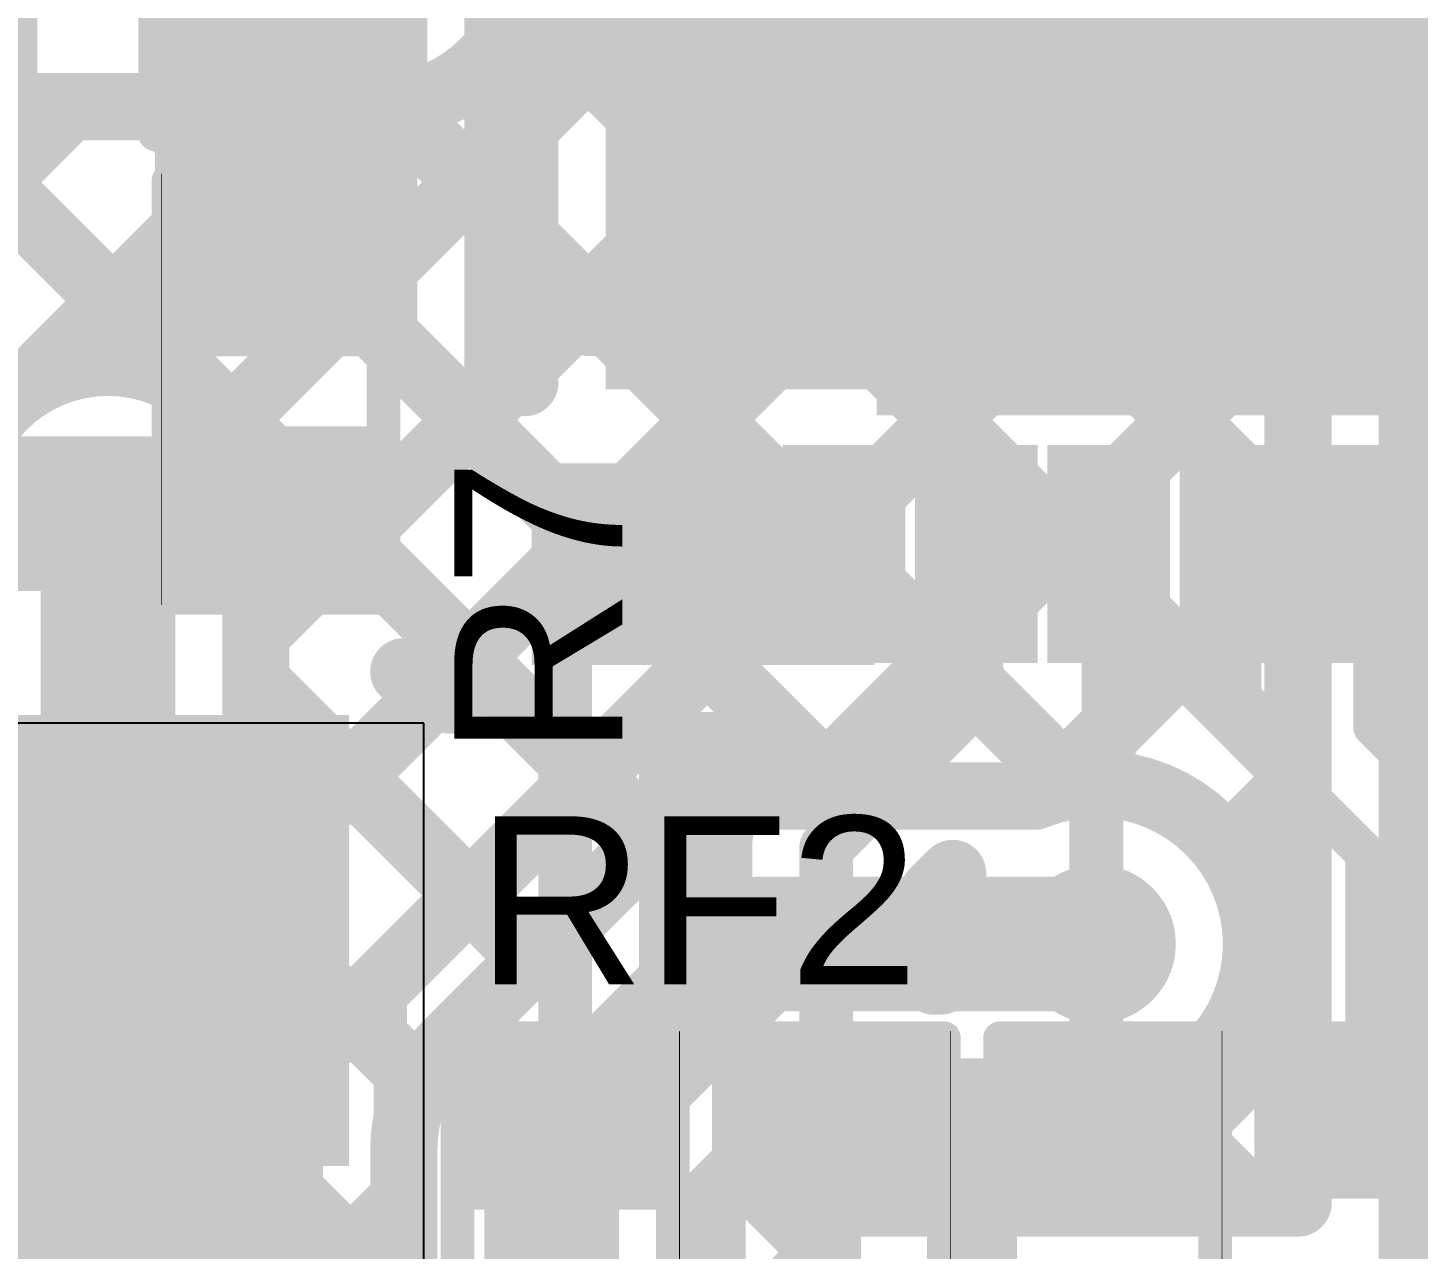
# Model space of a CAD drawing. Header units: millimetres. Extents: x 0.01 to 1.77, y 0.01 to 0.78.
# Drawn here: x 0.8551 to 1.0619, y 0.2651 to 0.4467 of the extents above; entities that cross this region are included whole.
import ezdxf

# ---------------------------------------------------------------- set-up
doc = ezdxf.new("R2010")
doc.units = ezdxf.units.MM
doc.header["$MEASUREMENT"] = 0
for name, color, linetype in [('BottomLayer', 5, 'Continuous'), ('TopLayer', 1, 'Continuous'), ('TopOverlay', 2, 'Continuous'), ('TopPaste', 8, 'Continuous'), ('TopSolder', 216, 'Continuous'), ('ViaHoleLayer', 16, 'Continuous')]:
    doc.layers.add(name, color=color, linetype=linetype)
doc.styles.add('Arial', font='', dxfattribs={"height": 0.2})
doc.styles.get('Arial').set_extended_font_data('Arial')

# ---------------------------------------------------------------- blocks, each defined once
blk = doc.blocks.new('20QFN_2')
at = {"layer": 'TopLayer'}
for points in [[(-0.03287, 0.09685), (-0.02421, 0.09685), (-0.02421, 0.07244), (-0.03287, 0.07244)], [(0.02618, 0.09685), (0.03484, 0.09685), (0.03484, 0.07244), (0.02618, 0.07244)], [(-0.07717, 0.07402), (-0.05276, 0.07402), (-0.05276, 0.06378), (-0.07717, 0.06378)], [(0.05276, 0.07402), (0.07717, 0.07402), (0.07717, 0.06378), (0.05276, 0.06378)], [(-0.04035, 0.06004), (0.04035, 0.06004), (0.04035, -0.06004), (-0.04035, -0.06004)], [(-0.07717, 0.05433), (-0.05276, 0.05433), (-0.05276, 0.04409), (-0.07717, 0.04409)], [(0.05276, 0.05433), (0.07717, 0.05433), (0.07717, 0.04409), (0.05276, 0.04409)], [(-0.07717, 0.03465), (-0.05276, 0.03465), (-0.05276, 0.02441), (-0.07717, 0.02441)], [(0.05276, 0.03465), (0.07717, 0.03465), (0.07717, 0.02441), (0.05276, 0.02441)], [(-0.07717, 0.01496), (-0.05276, 0.01496), (-0.05276, 0.00472), (-0.07717, 0.00472)], [(0.05276, 0.01496), (0.07717, 0.01496), (0.07717, 0.00472), (0.05276, 0.00472)], [(-0.07717, -0.00472), (-0.05276, -0.00472), (-0.05276, -0.01496), (-0.07717, -0.01496)], [(0.05276, -0.00472), (0.07717, -0.00472), (0.07717, -0.01496), (0.05276, -0.01496)], [(-0.07717, -0.02441), (-0.05276, -0.02441), (-0.05276, -0.03465), (-0.07717, -0.03465)], [(0.05276, -0.02441), (0.07717, -0.02441), (0.07717, -0.03465), (0.05276, -0.03465)], [(-0.07717, -0.04409), (-0.05276, -0.04409), (-0.05276, -0.05433), (-0.07717, -0.05433)], [(0.05276, -0.04409), (0.07717, -0.04409), (0.07717, -0.05433), (0.05276, -0.05433)], [(-0.07717, -0.06378), (-0.05276, -0.06378), (-0.05276, -0.07402), (-0.07717, -0.07402)], [(0.05276, -0.06378), (0.07717, -0.06378), (0.07717, -0.07402), (0.05276, -0.07402)], [(-0.03287, -0.07244), (-0.02421, -0.07244), (-0.02421, -0.09685), (-0.03287, -0.09685)], [(0.02618, -0.07244), (0.03484, -0.07244), (0.03484, -0.09685), (0.02618, -0.09685)]]:
    blk.add_hatch(color=1, dxfattribs=at).paths.add_polyline_path(points)
at = {"layer": 'TopPaste'}
for points in [[(-0.03287, 0.09685), (-0.02421, 0.09685), (-0.02421, 0.07244), (-0.03287, 0.07244)], [(0.02618, 0.09685), (0.03484, 0.09685), (0.03484, 0.07244), (0.02618, 0.07244)], [(-0.07717, 0.07402), (-0.05276, 0.07402), (-0.05276, 0.06378), (-0.07717, 0.06378)], [(0.05276, 0.07402), (0.07717, 0.07402), (0.07717, 0.06378), (0.05276, 0.06378)], [(-0.04035, 0.06004), (0.04035, 0.06004), (0.04035, -0.06004), (-0.04035, -0.06004)], [(-0.07717, 0.05433), (-0.05276, 0.05433), (-0.05276, 0.04409), (-0.07717, 0.04409)], [(0.05276, 0.05433), (0.07717, 0.05433), (0.07717, 0.04409), (0.05276, 0.04409)], [(-0.07717, 0.03465), (-0.05276, 0.03465), (-0.05276, 0.02441), (-0.07717, 0.02441)], [(0.05276, 0.03465), (0.07717, 0.03465), (0.07717, 0.02441), (0.05276, 0.02441)], [(-0.07717, 0.01496), (-0.05276, 0.01496), (-0.05276, 0.00472), (-0.07717, 0.00472)], [(0.05276, 0.01496), (0.07717, 0.01496), (0.07717, 0.00472), (0.05276, 0.00472)], [(-0.07717, -0.00472), (-0.05276, -0.00472), (-0.05276, -0.01496), (-0.07717, -0.01496)], [(0.05276, -0.00472), (0.07717, -0.00472), (0.07717, -0.01496), (0.05276, -0.01496)], [(-0.07717, -0.02441), (-0.05276, -0.02441), (-0.05276, -0.03465), (-0.07717, -0.03465)], [(0.05276, -0.02441), (0.07717, -0.02441), (0.07717, -0.03465), (0.05276, -0.03465)], [(-0.07717, -0.04409), (-0.05276, -0.04409), (-0.05276, -0.05433), (-0.07717, -0.05433)], [(0.05276, -0.04409), (0.07717, -0.04409), (0.07717, -0.05433), (0.05276, -0.05433)], [(-0.07717, -0.06378), (-0.05276, -0.06378), (-0.05276, -0.07402), (-0.07717, -0.07402)], [(0.05276, -0.06378), (0.07717, -0.06378), (0.07717, -0.07402), (0.05276, -0.07402)], [(-0.03287, -0.07244), (-0.02421, -0.07244), (-0.02421, -0.09685), (-0.03287, -0.09685)], [(0.02618, -0.07244), (0.03484, -0.07244), (0.03484, -0.09685), (0.02618, -0.09685)]]:
    blk.add_hatch(color=8, dxfattribs=at).paths.add_polyline_path(points)
at = {"layer": 'TopSolder'}
for points in [[(-0.03687, 0.10085), (-0.02021, 0.10085), (-0.02021, 0.06844), (-0.03687, 0.06844)], [(0.02218, 0.10085), (0.03884, 0.10085), (0.03884, 0.06844), (0.02218, 0.06844)], [(-0.08117, 0.07802), (-0.04876, 0.07802), (-0.04876, 0.05978), (-0.08117, 0.05978)], [(0.04876, 0.07802), (0.08117, 0.07802), (0.08117, 0.05978), (0.04876, 0.05978)], [(-0.04435, 0.06404), (0.04435, 0.06404), (0.04435, -0.06404), (-0.04435, -0.06404)], [(-0.08117, 0.05833), (-0.04876, 0.05833), (-0.04876, 0.04009), (-0.08117, 0.04009)], [(0.04876, 0.05833), (0.08117, 0.05833), (0.08117, 0.04009), (0.04876, 0.04009)], [(-0.08117, 0.03865), (-0.04876, 0.03865), (-0.04876, 0.02041), (-0.08117, 0.02041)], [(0.04876, 0.03865), (0.08117, 0.03865), (0.08117, 0.02041), (0.04876, 0.02041)], [(-0.08117, 0.01896), (-0.04876, 0.01896), (-0.04876, 0.00072), (-0.08117, 0.00072)], [(0.04876, 0.01896), (0.08117, 0.01896), (0.08117, 0.00072), (0.04876, 0.00072)], [(-0.08117, -0.00072), (-0.04876, -0.00072), (-0.04876, -0.01896), (-0.08117, -0.01896)], [(0.04876, -0.00072), (0.08117, -0.00072), (0.08117, -0.01896), (0.04876, -0.01896)], [(-0.08117, -0.02041), (-0.04876, -0.02041), (-0.04876, -0.03865), (-0.08117, -0.03865)], [(0.04876, -0.02041), (0.08117, -0.02041), (0.08117, -0.03865), (0.04876, -0.03865)], [(-0.08117, -0.04009), (-0.04876, -0.04009), (-0.04876, -0.05833), (-0.08117, -0.05833)], [(0.04876, -0.04009), (0.08117, -0.04009), (0.08117, -0.05833), (0.04876, -0.05833)], [(-0.08117, -0.05978), (-0.04876, -0.05978), (-0.04876, -0.07802), (-0.08117, -0.07802)], [(0.04876, -0.05978), (0.08117, -0.05978), (0.08117, -0.07802), (0.04876, -0.07802)], [(-0.03687, -0.06844), (-0.02021, -0.06844), (-0.02021, -0.10085), (-0.03687, -0.10085)], [(0.02218, -0.06844), (0.03884, -0.06844), (0.03884, -0.10085), (0.02218, -0.10085)]]:
    blk.add_hatch(color=216, dxfattribs=at).paths.add_polyline_path(points)
at = {"layer": 'TopOverlay'}
for points, const_width in [([(-0.042, 0.1, 1), (-0.048, 0.1, 1)], 0.005), ([(-0.04925, 0.1, 1), (-0.04675, 0.1, 1)], 0.0025), ([(-0.04325, 0.1, 1), (-0.04075, 0.1, 1)], 0.0025), ([(-0.07125, 0.091, 1), (-0.06875, 0.091, 1)], 0.0025), ([(-0.07125, 0.091, 1), (-0.06875, 0.091, 1)], 0.0025), ([(-0.04325, 0.091, 1), (-0.04075, 0.091, 1)], 0.0025), ([(0.04275, 0.091, 1), (0.04525, 0.091, 1)], 0.0025), ([(0.07075, 0.091, 1), (0.07325, 0.091, 1)], 0.0025), ([(0.07075, 0.091, 1), (0.07325, 0.091, 1)], 0.0025), ([(-0.07125, 0.082, 1), (-0.06875, 0.082, 1)], 0.0025), ([(0.07075, 0.082, 1), (0.07325, 0.082, 1)], 0.0025), ([(-0.07125, -0.082, 1), (-0.06875, -0.082, 1)], 0.0025), ([(0.07075, -0.082, 1), (0.07325, -0.082, 1)], 0.0025), ([(-0.07125, -0.091, 1), (-0.06875, -0.091, 1)], 0.0025), ([(-0.07125, -0.091, 1), (-0.06875, -0.091, 1)], 0.0025), ([(-0.04325, -0.091, 1), (-0.04075, -0.091, 1)], 0.0025), ([(0.04275, -0.091, 1), (0.04525, -0.091, 1)], 0.0025), ([(0.07075, -0.091, 1), (0.07325, -0.091, 1)], 0.0025), ([(0.07075, -0.091, 1), (0.07325, -0.091, 1)], 0.0025)]:
    blk.add_lwpolyline(points, format="xyb", close=True, dxfattribs=dict(at, const_width=const_width))
at = {"layer": 'TopOverlay', "const_width": 0.005}
for points in [[(-0.042, 0.091), (-0.07, 0.091)], [(-0.07, 0.082), (-0.07, 0.091)], [(0.072, 0.091), (0.044, 0.091)], [(0.072, 0.082), (0.072, 0.091)], [(-0.07, -0.091), (-0.07, -0.082)], [(0.072, -0.091), (0.072, -0.082)], [(-0.042, -0.091), (-0.07, -0.091)], [(0.072, -0.091), (0.044, -0.091)]]:
    blk.add_lwpolyline(points, dxfattribs=at)
blk = doc.blocks.new('R__0402_4')
at = {"layer": 'TopLayer'}
for points in [[(-0.0275, -0.0125), (-0.0275, 0.0125), (-0.0095, 0.0125), (-0.0095, -0.0125)], [(0.0095, -0.0125), (0.0095, 0.0125), (0.0275, 0.0125), (0.0275, -0.0125)]]:
    blk.add_hatch(color=1, dxfattribs=at).paths.add_polyline_path(points)
at = {"layer": 'TopPaste'}
for points in [[(-0.0275, -0.0125), (-0.0275, 0.0125), (-0.0095, 0.0125), (-0.0095, -0.0125)], [(0.0095, -0.0125), (0.0095, 0.0125), (0.0275, 0.0125), (0.0275, -0.0125)]]:
    blk.add_hatch(color=8, dxfattribs=at).paths.add_polyline_path(points)
at = {"layer": 'TopSolder'}
for points in [[(-0.0315, -0.0165), (-0.0315, 0.0165), (-0.0055, 0.0165), (-0.0055, -0.0165)], [(0.0055, -0.0165), (0.0055, 0.0165), (0.0315, 0.0165), (0.0315, -0.0165)]]:
    blk.add_hatch(color=216, dxfattribs=at).paths.add_polyline_path(points)
at = {"layer": 'TopOverlay'}
for points, const_width in [([(-0.031, 0.016), (-0.031, -0.016)], 0.005), ([(-0.031, 0.016), (0.031, 0.016)], 0.005), ([(0.031, 0.016), (0.031, -0.016)], 0.005), ([(-0.031, -0.016), (0.031, -0.016)], 0.005), ([(-0.032, -0.017), (0.032, -0.017)], 0.000127)]:
    blk.add_lwpolyline(points, dxfattribs=dict(at, const_width=const_width))
for points, const_width in [([(-0.03225, 0.016, 1), (-0.02975, 0.016, 1)], 0.0025), ([(-0.03225, 0.016, 1), (-0.02975, 0.016, 1)], 0.0025), ([(0.02975, 0.016, 1), (0.03225, 0.016, 1)], 0.0025), ([(0.02975, 0.016, 1), (0.03225, 0.016, 1)], 0.0025), ([(-0.03225, -0.016, 1), (-0.02975, -0.016, 1)], 0.0025), ([(-0.03225, -0.016, 1), (-0.02975, -0.016, 1)], 0.0025), ([(0.02975, -0.016, 1), (0.03225, -0.016, 1)], 0.0025), ([(0.02975, -0.016, 1), (0.03225, -0.016, 1)], 0.0025), ([(-0.03203, -0.017, 1), (-0.03197, -0.017, 1)], 0.0000635), ([(0.03197, -0.017, 1), (0.03203, -0.017, 1)], 0.0000635)]:
    blk.add_lwpolyline(points, format="xyb", close=True, dxfattribs=dict(at, const_width=const_width))
blk = doc.blocks.new('R__0402_5')
at = {"layer": 'TopLayer'}
for points in [[(-0.0275, -0.0125), (-0.0275, 0.0125), (-0.0095, 0.0125), (-0.0095, -0.0125)], [(0.0095, -0.0125), (0.0095, 0.0125), (0.0275, 0.0125), (0.0275, -0.0125)]]:
    blk.add_hatch(color=1, dxfattribs=at).paths.add_polyline_path(points)
at = {"layer": 'TopPaste'}
for points in [[(-0.0275, -0.0125), (-0.0275, 0.0125), (-0.0095, 0.0125), (-0.0095, -0.0125)], [(0.0095, -0.0125), (0.0095, 0.0125), (0.0275, 0.0125), (0.0275, -0.0125)]]:
    blk.add_hatch(color=8, dxfattribs=at).paths.add_polyline_path(points)
at = {"layer": 'TopSolder'}
for points in [[(-0.0315, -0.0165), (-0.0315, 0.0165), (-0.0055, 0.0165), (-0.0055, -0.0165)], [(0.0055, -0.0165), (0.0055, 0.0165), (0.0315, 0.0165), (0.0315, -0.0165)]]:
    blk.add_hatch(color=216, dxfattribs=at).paths.add_polyline_path(points)
at = {"layer": 'TopOverlay'}
for points, const_width in [([(-0.031, 0.016), (-0.031, -0.016)], 0.005), ([(-0.031, 0.016), (0.031, 0.016)], 0.005), ([(0.031, 0.016), (0.031, -0.016)], 0.005), ([(-0.031, -0.016), (0.031, -0.016)], 0.005), ([(-0.032, -0.017), (0.032, -0.017)], 0.000127)]:
    blk.add_lwpolyline(points, dxfattribs=dict(at, const_width=const_width))
for points, const_width in [([(-0.03225, 0.016, 1), (-0.02975, 0.016, 1)], 0.0025), ([(-0.03225, 0.016, 1), (-0.02975, 0.016, 1)], 0.0025), ([(0.02975, 0.016, 1), (0.03225, 0.016, 1)], 0.0025), ([(0.02975, 0.016, 1), (0.03225, 0.016, 1)], 0.0025), ([(-0.03225, -0.016, 1), (-0.02975, -0.016, 1)], 0.0025), ([(-0.03225, -0.016, 1), (-0.02975, -0.016, 1)], 0.0025), ([(0.02975, -0.016, 1), (0.03225, -0.016, 1)], 0.0025), ([(0.02975, -0.016, 1), (0.03225, -0.016, 1)], 0.0025), ([(-0.03203, -0.017, 1), (-0.03197, -0.017, 1)], 0.0000635), ([(0.03197, -0.017, 1), (0.03203, -0.017, 1)], 0.0000635)]:
    blk.add_lwpolyline(points, format="xyb", close=True, dxfattribs=dict(at, const_width=const_width))
blk = doc.blocks.new('R__0402_24')
at = {"layer": 'TopLayer'}
for points in [[(-0.0275, -0.0125), (-0.0275, 0.0125), (-0.0095, 0.0125), (-0.0095, -0.0125)], [(0.0095, -0.0125), (0.0095, 0.0125), (0.0275, 0.0125), (0.0275, -0.0125)]]:
    blk.add_hatch(color=1, dxfattribs=at).paths.add_polyline_path(points)
at = {"layer": 'TopPaste'}
for points in [[(-0.0275, -0.0125), (-0.0275, 0.0125), (-0.0095, 0.0125), (-0.0095, -0.0125)], [(0.0095, -0.0125), (0.0095, 0.0125), (0.0275, 0.0125), (0.0275, -0.0125)]]:
    blk.add_hatch(color=8, dxfattribs=at).paths.add_polyline_path(points)
at = {"layer": 'TopSolder'}
for points in [[(-0.0315, -0.0165), (-0.0315, 0.0165), (-0.0055, 0.0165), (-0.0055, -0.0165)], [(0.0055, -0.0165), (0.0055, 0.0165), (0.0315, 0.0165), (0.0315, -0.0165)]]:
    blk.add_hatch(color=216, dxfattribs=at).paths.add_polyline_path(points)
at = {"layer": 'TopOverlay'}
for points, const_width in [([(-0.031, -0.016), (-0.031, 0.016)], 0.005), ([(0.031, 0.016), (-0.031, 0.016)], 0.005), ([(0.031, -0.016), (0.031, 0.016)], 0.005), ([(0.031, -0.016), (-0.031, -0.016)], 0.005), ([(0.032, -0.017), (-0.032, -0.017)], 0.000127)]:
    blk.add_lwpolyline(points, dxfattribs=dict(at, const_width=const_width))
for points, const_width in [([(-0.03225, 0.016, 1), (-0.02975, 0.016, 1)], 0.0025), ([(-0.03225, 0.016, 1), (-0.02975, 0.016, 1)], 0.0025), ([(0.02975, 0.016, 1), (0.03225, 0.016, 1)], 0.0025), ([(0.02975, 0.016, 1), (0.03225, 0.016, 1)], 0.0025), ([(-0.03225, -0.016, 1), (-0.02975, -0.016, 1)], 0.0025), ([(-0.03225, -0.016, 1), (-0.02975, -0.016, 1)], 0.0025), ([(0.02975, -0.016, 1), (0.03225, -0.016, 1)], 0.0025), ([(0.02975, -0.016, 1), (0.03225, -0.016, 1)], 0.0025), ([(-0.03203, -0.017, 1), (-0.03197, -0.017, 1)], 0.0000635), ([(0.03197, -0.017, 1), (0.03203, -0.017, 1)], 0.0000635)]:
    blk.add_lwpolyline(points, format="xyb", close=True, dxfattribs=dict(at, const_width=const_width))
blk = doc.blocks.new('R__0402_27')
at = {"layer": 'TopLayer'}
for points in [[(-0.0275, -0.0125), (-0.0275, 0.0125), (-0.0095, 0.0125), (-0.0095, -0.0125)], [(0.0095, -0.0125), (0.0095, 0.0125), (0.0275, 0.0125), (0.0275, -0.0125)]]:
    blk.add_hatch(color=1, dxfattribs=at).paths.add_polyline_path(points)
at = {"layer": 'TopPaste'}
for points in [[(-0.0275, -0.0125), (-0.0275, 0.0125), (-0.0095, 0.0125), (-0.0095, -0.0125)], [(0.0095, -0.0125), (0.0095, 0.0125), (0.0275, 0.0125), (0.0275, -0.0125)]]:
    blk.add_hatch(color=8, dxfattribs=at).paths.add_polyline_path(points)
at = {"layer": 'TopSolder'}
for points in [[(-0.0315, -0.0165), (-0.0315, 0.0165), (-0.0055, 0.0165), (-0.0055, -0.0165)], [(0.0055, -0.0165), (0.0055, 0.0165), (0.0315, 0.0165), (0.0315, -0.0165)]]:
    blk.add_hatch(color=216, dxfattribs=at).paths.add_polyline_path(points)
at = {"layer": 'TopOverlay'}
for points, const_width in [([(-0.031, 0.016), (-0.031, -0.016)], 0.005), ([(-0.031, 0.016), (0.031, 0.016)], 0.005), ([(0.031, 0.016), (0.031, -0.016)], 0.005), ([(-0.031, -0.016), (0.031, -0.016)], 0.005), ([(-0.032, -0.017), (0.032, -0.017)], 0.000127)]:
    blk.add_lwpolyline(points, dxfattribs=dict(at, const_width=const_width))
for points, const_width in [([(-0.03225, 0.016, 1), (-0.02975, 0.016, 1)], 0.0025), ([(-0.03225, 0.016, 1), (-0.02975, 0.016, 1)], 0.0025), ([(0.02975, 0.016, 1), (0.03225, 0.016, 1)], 0.0025), ([(0.02975, 0.016, 1), (0.03225, 0.016, 1)], 0.0025), ([(-0.03225, -0.016, 1), (-0.02975, -0.016, 1)], 0.0025), ([(-0.03225, -0.016, 1), (-0.02975, -0.016, 1)], 0.0025), ([(0.02975, -0.016, 1), (0.03225, -0.016, 1)], 0.0025), ([(0.02975, -0.016, 1), (0.03225, -0.016, 1)], 0.0025), ([(-0.03203, -0.017, 1), (-0.03197, -0.017, 1)], 0.0000635), ([(0.03197, -0.017, 1), (0.03203, -0.017, 1)], 0.0000635)]:
    blk.add_lwpolyline(points, format="xyb", close=True, dxfattribs=dict(at, const_width=const_width))
blk = doc.blocks.new('LED_0603_34')
at = {"layer": 'TopLayer'}
for points in [[(-0.04567, 0.01614), (-0.01339, 0.01614), (-0.01339, -0.01614), (-0.04567, -0.01614)], [(0.01339, 0.01614), (0.04567, 0.01614), (0.04567, -0.01614), (0.01339, -0.01614)]]:
    blk.add_hatch(color=1, dxfattribs=at).paths.add_polyline_path(points)
at = {"layer": 'TopOverlay'}
blk.add_hatch(color=2, dxfattribs=at).paths.add_polyline_path([(0.07191, 0.02108), (0.04991, 0.02108), (0.04991, -0.02092), (0.07191, -0.02092)])
at = {"layer": 'TopPaste'}
for points in [[(-0.04567, 0.01614), (-0.01339, 0.01614), (-0.01339, -0.01614), (-0.04567, -0.01614)], [(0.01339, 0.01614), (0.04567, 0.01614), (0.04567, -0.01614), (0.01339, -0.01614)]]:
    blk.add_hatch(color=8, dxfattribs=at).paths.add_polyline_path(points)
at = {"layer": 'TopSolder'}
for points in [[(-0.04967, 0.02014), (-0.00939, 0.02014), (-0.00939, -0.02014), (-0.04967, -0.02014)], [(0.00939, 0.02014), (0.04967, 0.02014), (0.04967, -0.02014), (0.00939, -0.02014)]]:
    blk.add_hatch(color=216, dxfattribs=at).paths.add_polyline_path(points)
at = {"layer": 'TopOverlay', "const_width": 0.005}
for points in [[(-0.049, 0.019), (-0.049, -0.019)], [(-0.049, 0.019), (0.049, 0.019)], [(0.049, 0.019), (0.049, -0.019)], [(-0.049, -0.019), (0.049, -0.019)]]:
    blk.add_lwpolyline(points, dxfattribs=at)
at = {"layer": 'TopOverlay', "const_width": 0.0025}
for points in [[(-0.05025, 0.019, 1), (-0.04775, 0.019, 1)], [(-0.05025, 0.019, 1), (-0.04775, 0.019, 1)], [(0.04775, 0.019, 1), (0.05025, 0.019, 1)], [(0.04775, 0.019, 1), (0.05025, 0.019, 1)], [(-0.05025, -0.019, 1), (-0.04775, -0.019, 1)], [(-0.05025, -0.019, 1), (-0.04775, -0.019, 1)], [(0.04775, -0.019, 1), (0.05025, -0.019, 1)], [(0.04775, -0.019, 1), (0.05025, -0.019, 1)]]:
    blk.add_lwpolyline(points, format="xyb", close=True, dxfattribs=at)
blk = doc.blocks.new('LED_0603_35')
at = {"layer": 'TopLayer'}
for points in [[(-0.04567, 0.01614), (-0.01339, 0.01614), (-0.01339, -0.01614), (-0.04567, -0.01614)], [(0.01339, 0.01614), (0.04567, 0.01614), (0.04567, -0.01614), (0.01339, -0.01614)]]:
    blk.add_hatch(color=1, dxfattribs=at).paths.add_polyline_path(points)
at = {"layer": 'TopOverlay'}
blk.add_hatch(color=2, dxfattribs=at).paths.add_polyline_path([(0.072, 0.021), (0.05, 0.021), (0.05, -0.021), (0.072, -0.021)])
at = {"layer": 'TopPaste'}
for points in [[(-0.04567, 0.01614), (-0.01339, 0.01614), (-0.01339, -0.01614), (-0.04567, -0.01614)], [(0.01339, 0.01614), (0.04567, 0.01614), (0.04567, -0.01614), (0.01339, -0.01614)]]:
    blk.add_hatch(color=8, dxfattribs=at).paths.add_polyline_path(points)
at = {"layer": 'TopSolder'}
for points in [[(-0.04967, 0.02014), (-0.00939, 0.02014), (-0.00939, -0.02014), (-0.04967, -0.02014)], [(0.00939, 0.02014), (0.04967, 0.02014), (0.04967, -0.02014), (0.00939, -0.02014)]]:
    blk.add_hatch(color=216, dxfattribs=at).paths.add_polyline_path(points)
at = {"layer": 'TopOverlay', "const_width": 0.005}
for points in [[(-0.049, 0.019), (-0.049, -0.019)], [(-0.049, 0.019), (0.049, 0.019)], [(0.049, 0.019), (0.049, -0.019)], [(-0.049, -0.019), (0.049, -0.019)]]:
    blk.add_lwpolyline(points, dxfattribs=at)
at = {"layer": 'TopOverlay', "const_width": 0.0025}
for points in [[(-0.05025, 0.019, 1), (-0.04775, 0.019, 1)], [(-0.05025, 0.019, 1), (-0.04775, 0.019, 1)], [(0.04775, 0.019, 1), (0.05025, 0.019, 1)], [(0.04775, 0.019, 1), (0.05025, 0.019, 1)], [(-0.05025, -0.019, 1), (-0.04775, -0.019, 1)], [(-0.05025, -0.019, 1), (-0.04775, -0.019, 1)], [(0.04775, -0.019, 1), (0.05025, -0.019, 1)], [(0.04775, -0.019, 1), (0.05025, -0.019, 1)]]:
    blk.add_lwpolyline(points, format="xyb", close=True, dxfattribs=at)
blk = doc.blocks.new('74404041010_36')
at = {"layer": 'TopLayer'}
for points in [[(-0.08957, 0.07087), (-0.03051, 0.07087), (-0.03051, -0.07087), (-0.08957, -0.07087)], [(0.03051, 0.07087), (0.08957, 0.07087), (0.08957, -0.07087), (0.03051, -0.07087)]]:
    blk.add_hatch(color=1, dxfattribs=at).paths.add_polyline_path(points)
at = {"layer": 'TopPaste'}
for points in [[(-0.08957, 0.07087), (-0.03051, 0.07087), (-0.03051, -0.07087), (-0.08957, -0.07087)], [(0.03051, 0.07087), (0.08957, 0.07087), (0.08957, -0.07087), (0.03051, -0.07087)]]:
    blk.add_hatch(color=8, dxfattribs=at).paths.add_polyline_path(points)
at = {"layer": 'TopSolder'}
for points in [[(-0.09357, 0.07487), (-0.02651, 0.07487), (-0.02651, -0.07487), (-0.09357, -0.07487)], [(0.02651, 0.07487), (0.09357, 0.07487), (0.09357, -0.07487), (0.02651, -0.07487)]]:
    blk.add_hatch(color=216, dxfattribs=at).paths.add_polyline_path(points)
at = {"layer": 'TopOverlay', "const_width": 0.005}
for points in [[(0.053, 0.081), (-0.054, 0.081)], [(0.053, -0.081), (-0.054, -0.081)]]:
    blk.add_lwpolyline(points, dxfattribs=at)
at = {"layer": 'TopOverlay', "const_width": 0.0025}
for points in [[(-0.05525, 0.081, 1), (-0.05275, 0.081, 1)], [(0.05175, 0.081, 1), (0.05425, 0.081, 1)], [(-0.05525, -0.081, 1), (-0.05275, -0.081, 1)], [(0.05175, -0.081, 1), (0.05425, -0.081, 1)]]:
    blk.add_lwpolyline(points, format="xyb", close=True, dxfattribs=at)
blk = doc.blocks.new('C__0402_51')
at = {"layer": 'TopLayer'}
for points in [[(-0.0275, -0.0125), (-0.0275, 0.0125), (-0.0095, 0.0125), (-0.0095, -0.0125)], [(0.0095, -0.0125), (0.0095, 0.0125), (0.0275, 0.0125), (0.0275, -0.0125)]]:
    blk.add_hatch(color=1, dxfattribs=at).paths.add_polyline_path(points)
at = {"layer": 'TopPaste'}
for points in [[(-0.0275, -0.0125), (-0.0275, 0.0125), (-0.0095, 0.0125), (-0.0095, -0.0125)], [(0.0095, -0.0125), (0.0095, 0.0125), (0.0275, 0.0125), (0.0275, -0.0125)]]:
    blk.add_hatch(color=8, dxfattribs=at).paths.add_polyline_path(points)
at = {"layer": 'TopSolder'}
for points in [[(-0.02986, -0.01486), (-0.02986, 0.01486), (-0.00714, 0.01486), (-0.00714, -0.01486)], [(0.00714, -0.01486), (0.00714, 0.01486), (0.02986, 0.01486), (0.02986, -0.01486)]]:
    blk.add_hatch(color=216, dxfattribs=at).paths.add_polyline_path(points)
at = {"layer": 'TopOverlay', "const_width": 0.005}
for points in [[(-0.031, 0.016), (-0.011, 0.016)], [(-0.031, 0.016), (-0.031, -0.016)], [(0.011, 0.016), (0.031, 0.016)], [(0.031, 0.016), (0.031, -0.016)], [(-0.031, -0.016), (-0.011, -0.016)], [(0.011, -0.016), (0.031, -0.016)]]:
    blk.add_lwpolyline(points, dxfattribs=at)
at = {"layer": 'TopOverlay', "const_width": 0.0025}
for points in [[(-0.03225, 0.016, 1), (-0.02975, 0.016, 1)], [(-0.03225, 0.016, 1), (-0.02975, 0.016, 1)], [(-0.01225, 0.016, 1), (-0.00975, 0.016, 1)], [(0.00975, 0.016, 1), (0.01225, 0.016, 1)], [(0.02975, 0.016, 1), (0.03225, 0.016, 1)], [(0.02975, 0.016, 1), (0.03225, 0.016, 1)], [(-0.03225, -0.016, 1), (-0.02975, -0.016, 1)], [(-0.03225, -0.016, 1), (-0.02975, -0.016, 1)], [(-0.01225, -0.016, 1), (-0.00975, -0.016, 1)], [(0.00975, -0.016, 1), (0.01225, -0.016, 1)], [(0.02975, -0.016, 1), (0.03225, -0.016, 1)], [(0.02975, -0.016, 1), (0.03225, -0.016, 1)]]:
    blk.add_lwpolyline(points, format="xyb", close=True, dxfattribs=at)

msp = doc.modelspace()

# ---------------------------------------------------------------- hatches: boundary and pattern name
at = {"layer": 'BottomLayer'}
h = msp.add_hatch(color=5, dxfattribs=at)
edge = h.paths.add_edge_path()
edge.add_arc((0.867, 0.375), 0.00787, 0, 360)
h = msp.add_hatch(color=5, dxfattribs=at)
edge = h.paths.add_edge_path()
edge.add_arc((1.014, 0.3105), 0.01181, 0, 360)
at = {"layer": 'TopLayer'}
for points in [[(0.941, 0.393), (1.144, 0.393), (1.144, 0.476), (0.941, 0.476)], [(0.874, 0.39791), (0.913, 0.39791), (0.913, 0.46791), (0.874, 0.46791)], [(0.823, 0.363), (0.908, 0.363), (0.908, 0.386), (0.823, 0.386)], [(0.93, 0.352), (0.981, 0.352), (0.981, 0.382), (0.93, 0.382)], [(0.692, 0.26), (0.899, 0.26), (0.899, 0.342), (0.692, 0.342)]]:
    msp.add_hatch(color=1, dxfattribs=at).paths.add_polyline_path(points)
h = msp.add_hatch(color=1, dxfattribs=at)
edge = h.paths.add_edge_path()
edge.add_arc((0.867, 0.375), 0.00787, 0, 360)
h = msp.add_hatch(color=1, dxfattribs=at)
edge = h.paths.add_edge_path()
edge.add_arc((1.014, 0.3105), 0.01181, 0, 360)
at = {"layer": 'ViaHoleLayer'}
h = msp.add_hatch(color=16, dxfattribs=at)
edge = h.paths.add_edge_path()
edge.add_arc((0.867, 0.375), 0.00591, 0, 360)
h = msp.add_hatch(color=16, dxfattribs=at)
edge = h.paths.add_edge_path()
edge.add_arc((1.014, 0.3105), 0.00591, 0, 360)

# ---------------------------------------------------------------- linework, layer by layer
at = {"layer": 'BottomLayer'}
for points, const_width in [([(0.78024, 0.1772), (1.13205, 0.529)], 0.01), ([(0.88485, 0.38787), (1.02598, 0.529)], 0.01), ([(0.889, 0.35666), (1.06134, 0.529)], 0.01), ([(0.889, 0.32131), (1.09669, 0.529)], 0.01), ([(0.97069, 0.51528), (1.04931, 0.43665)], 0.01), ([(0.96718, 0.48343), (1.044, 0.40661)], 0.01), ([(0.92286, 0.44148), (0.9578, 0.47642)], 0.01), ([(0.94832, 0.46694), (1.044, 0.37125)], 0.01), ([(0.93064, 0.44926), (1.044, 0.3359)], 0.01), ([(0.69712, 0.27086), (0.86127, 0.435)], 0.01), ([(0.75711, 0.435), (0.90727, 0.435)], 0.01), ([(0.83883, 0.435), (0.94786, 0.32597)], 0.01), ([(0.85518, 0.39355), (0.89662, 0.435)], 0.01), ([(0.87419, 0.435), (0.97669, 0.3325)], 0.01), ([(0.90944, 0.43511), (1.01049, 0.33405)], 0.01), ([(1.076, 0.252), (1.076, 0.419)], 0.04), ([(1.044, 0.272), (1.044, 0.419)], 0.01), ([(0.9709, 0.3325), (1.044, 0.4056)], 0.01), ([(0.867, 0.309), (0.867, 0.375)], 0.02), ([(0.889, 0.309), (0.889, 0.375)], 0.01), ([(1.00702, 0.33327), (1.044, 0.37024)], 0.01), ([(0.889, 0.34948), (0.93018, 0.3083)], 0.01), ([(1.03341, 0.3243), (1.044, 0.33489)], 0.01), ([(0.9635, 0.3325), (1.00489, 0.3325)], 0.01), ([(0.91748, 0.2956), (0.9479, 0.32602)], 0.01), ([(0.933, 0.28), (0.9635, 0.3105)], 0.02), ([(0.9635, 0.3105), (1.014, 0.3105)], 0.02), ([(0.746, 0.188), (0.867, 0.309)], 0.02), ([(0.889, 0.31412), (0.91331, 0.28981)], 0.01), ([(1.03755, 0.30699), (1.044, 0.30054)], 0.01), ([(1.01647, 0.272), (1.044, 0.29953)], 0.01), ([(0.76631, 0.1772), (0.88252, 0.2934)], 0.01), ([(0.87844, 0.28933), (0.911, 0.25677)], 0.01), ([(0.955, 0.27089), (0.97261, 0.2885)], 0.01), ([(0.97261, 0.2885), (1.00489, 0.2885)], 0.01), ([(0.98111, 0.272), (0.99761, 0.2885)], 0.01), ([(0.98533, 0.2885), (1.00183, 0.272)], 0.01), ([(1.02134, 0.28785), (1.03719, 0.272)], 0.01), ([(0.933, 0.229), (0.933, 0.28)], 0.02), ([(0.911, 0.23811), (0.911, 0.28)], 0.01), ([(0.9613, 0.27718), (0.974, 0.26448)], 0.01), ([(0.8156, 0.1772), (0.911, 0.2726)], 0.01), ([(0.86076, 0.27165), (0.91017, 0.22224)], 0.01), ([(0.955, 0.23811), (0.955, 0.27089)], 0.01), ([(0.974, 0.272), (1.044, 0.272)], 0.01), ([(0.974, 0.25433), (0.974, 0.272)], 0.01), ([(0.955, 0.24589), (0.974, 0.26489)], 0.01), ([(0.99567, 0.247), (0.99567, 0.26487)], 0.01)]:
    msp.add_lwpolyline(points, dxfattribs=dict(at, const_width=const_width))
at = {"layer": 'BottomLayer', "const_width": 0.01}
for points in [[(1.044, 0.419, -1), (1.108, 0.419)], [(0.92286, 0.44148, -0.199566), (0.90727, 0.435)], [(0.92283, 0.44144, -0.198912), (0.90727, 0.435)], [(0.845, 0.375, -1), (0.889, 0.375)], [(1.00489, 0.3325, -0.534458), (1.03781, 0.3105)], [(0.9479, 0.32602, -0.199566), (0.9635, 0.3325)], [(0.94794, 0.32606, -0.198912), (0.9635, 0.3325)], [(1.03781, 0.3105, -0.534458), (1.00489, 0.2885)], [(0.889, 0.309, -0.199566), (0.88252, 0.2934)], [(0.889, 0.309, -0.198912), (0.88256, 0.29344)], [(0.911, 0.28, -0.199566), (0.91748, 0.2956)], [(0.911, 0.28, -0.198912), (0.91744, 0.29556)]]:
    msp.add_lwpolyline(points, format="xyb", dxfattribs=at)
at = {"layer": 'BottomLayer'}
for points, const_width in [([(0.92814, 0.44926, 1), (0.93314, 0.44926, 1)], 0.005), ([(0.92033, 0.44144, 1), (0.92533, 0.44144, 1)], 0.005), ([(0.92036, 0.44148, 1), (0.92536, 0.44148, 1)], 0.005), ([(0.92036, 0.44148, 1), (0.92536, 0.44148, 1)], 0.005), ([(1.04681, 0.43665, 1), (1.05181, 0.43665, 1)], 0.005), ([(0.85877, 0.435, 1), (0.86377, 0.435, 1)], 0.005), ([(0.87169, 0.435, 1), (0.87669, 0.435, 1)], 0.005), ([(0.89412, 0.435, 1), (0.89912, 0.435, 1)], 0.005), ([(0.90477, 0.435, 1), (0.90977, 0.435, 1)], 0.005), ([(0.90477, 0.435, 1), (0.90977, 0.435, 1)], 0.005), ([(0.90477, 0.435, 1), (0.90977, 0.435, 1)], 0.005), ([(0.90694, 0.43511, 1), (0.91194, 0.43511, 1)], 0.005), ([(1.066, 0.419, 1), (1.086, 0.419, 1)], 0.02), ([(1.0415, 0.419, 1), (1.0465, 0.419, 1)], 0.005), ([(1.0415, 0.419, 1), (1.0465, 0.419, 1)], 0.005), ([(1.0415, 0.40661, 1), (1.0465, 0.40661, 1)], 0.005), ([(1.0415, 0.4056, 1), (1.0465, 0.4056, 1)], 0.005), ([(0.85268, 0.39355, 1), (0.85768, 0.39355, 1)], 0.005), ([(0.88235, 0.38787, 1), (0.88735, 0.38787, 1)], 0.005), ([(0.862, 0.375, 1), (0.872, 0.375, 1)], 0.01), ([(0.8865, 0.375, 1), (0.8915, 0.375, 1)], 0.005), ([(0.8865, 0.375, 1), (0.8915, 0.375, 1)], 0.005), ([(1.0415, 0.37125, 1), (1.0465, 0.37125, 1)], 0.005), ([(1.0415, 0.37024, 1), (1.0465, 0.37024, 1)], 0.005), ([(0.8865, 0.35666, 1), (0.8915, 0.35666, 1)], 0.005), ([(0.8865, 0.34948, 1), (0.8915, 0.34948, 1)], 0.005), ([(1.0415, 0.3359, 1), (1.0465, 0.3359, 1)], 0.005), ([(1.0415, 0.33489, 1), (1.0465, 0.33489, 1)], 0.005), ([(0.961, 0.3325, 1), (0.966, 0.3325, 1)], 0.005), ([(0.961, 0.3325, 1), (0.966, 0.3325, 1)], 0.005), ([(0.961, 0.3325, 1), (0.966, 0.3325, 1)], 0.005), ([(0.9684, 0.3325, 1), (0.9734, 0.3325, 1)], 0.005), ([(0.97419, 0.3325, 1), (0.97919, 0.3325, 1)], 0.005), ([(1.00239, 0.3325, 1), (1.00739, 0.3325, 1)], 0.005), ([(1.00239, 0.3325, 1), (1.00739, 0.3325, 1)], 0.005), ([(1.00452, 0.33327, 1), (1.00952, 0.33327, 1)], 0.005), ([(1.00799, 0.33405, 1), (1.01299, 0.33405, 1)], 0.005), ([(0.94536, 0.32597, 1), (0.95036, 0.32597, 1)], 0.005), ([(0.9454, 0.32602, 1), (0.9504, 0.32602, 1)], 0.005), ([(0.9454, 0.32602, 1), (0.9504, 0.32602, 1)], 0.005), ([(0.94544, 0.32606, 1), (0.95044, 0.32606, 1)], 0.005), ([(1.03091, 0.3243, 1), (1.03591, 0.3243, 1)], 0.005), ([(0.8865, 0.32131, 1), (0.8915, 0.32131, 1)], 0.005), ([(0.9585, 0.3105, 1), (0.9685, 0.3105, 1)], 0.01), ([(0.9585, 0.3105, 1), (0.9685, 0.3105, 1)], 0.01), ([(1.009, 0.3105, 1), (1.019, 0.3105, 1)], 0.01), ([(0.862, 0.309, 1), (0.872, 0.309, 1)], 0.01), ([(0.862, 0.309, 1), (0.872, 0.309, 1)], 0.01), ([(0.8865, 0.31412, 1), (0.8915, 0.31412, 1)], 0.005), ([(1.03531, 0.3105, 1), (1.04031, 0.3105, 1)], 0.005), ([(1.03531, 0.3105, 1), (1.04031, 0.3105, 1)], 0.005), ([(0.8865, 0.309, 1), (0.8915, 0.309, 1)], 0.005), ([(0.8865, 0.309, 1), (0.8915, 0.309, 1)], 0.005), ([(0.8865, 0.309, 1), (0.8915, 0.309, 1)], 0.005), ([(0.92768, 0.3083, 1), (0.93268, 0.3083, 1)], 0.005), ([(1.03505, 0.30699, 1), (1.04005, 0.30699, 1)], 0.005), ([(1.0415, 0.30054, 1), (1.0465, 0.30054, 1)], 0.005), ([(1.0415, 0.29953, 1), (1.0465, 0.29953, 1)], 0.005), ([(0.91494, 0.29556, 1), (0.91994, 0.29556, 1)], 0.005), ([(0.91498, 0.2956, 1), (0.91998, 0.2956, 1)], 0.005), ([(0.91498, 0.2956, 1), (0.91998, 0.2956, 1)], 0.005), ([(0.88002, 0.2934, 1), (0.88502, 0.2934, 1)], 0.005), ([(0.88002, 0.2934, 1), (0.88502, 0.2934, 1)], 0.005), ([(0.88006, 0.29344, 1), (0.88506, 0.29344, 1)], 0.005), ([(0.87594, 0.28933, 1), (0.88094, 0.28933, 1)], 0.005), ([(0.91081, 0.28981, 1), (0.91581, 0.28981, 1)], 0.005), ([(0.97011, 0.2885, 1), (0.97511, 0.2885, 1)], 0.005), ([(0.97011, 0.2885, 1), (0.97511, 0.2885, 1)], 0.005), ([(0.98283, 0.2885, 1), (0.98783, 0.2885, 1)], 0.005), ([(0.99511, 0.2885, 1), (1.00011, 0.2885, 1)], 0.005), ([(1.00239, 0.2885, 1), (1.00739, 0.2885, 1)], 0.005), ([(1.00239, 0.2885, 1), (1.00739, 0.2885, 1)], 0.005), ([(1.01884, 0.28785, 1), (1.02384, 0.28785, 1)], 0.005), ([(0.928, 0.28, 1), (0.938, 0.28, 1)], 0.01), ([(0.928, 0.28, 1), (0.938, 0.28, 1)], 0.01), ([(0.9085, 0.28, 1), (0.9135, 0.28, 1)], 0.005), ([(0.9085, 0.28, 1), (0.9135, 0.28, 1)], 0.005), ([(0.9085, 0.28, 1), (0.9135, 0.28, 1)], 0.005), ([(0.9588, 0.27718, 1), (0.9638, 0.27718, 1)], 0.005), ([(0.9085, 0.2726, 1), (0.9135, 0.2726, 1)], 0.005), ([(0.85826, 0.27165, 1), (0.86326, 0.27165, 1)], 0.005), ([(0.9525, 0.27089, 1), (0.9575, 0.27089, 1)], 0.005), ([(0.9525, 0.27089, 1), (0.9575, 0.27089, 1)], 0.005), ([(0.9715, 0.272, 1), (0.9765, 0.272, 1)], 0.005), ([(0.9715, 0.272, 1), (0.9765, 0.272, 1)], 0.005), ([(0.97861, 0.272, 1), (0.98361, 0.272, 1)], 0.005), ([(0.99933, 0.272, 1), (1.00433, 0.272, 1)], 0.005), ([(1.01397, 0.272, 1), (1.01897, 0.272, 1)], 0.005), ([(1.03469, 0.272, 1), (1.03969, 0.272, 1)], 0.005), ([(1.0415, 0.272, 1), (1.0465, 0.272, 1)], 0.005), ([(1.0415, 0.272, 1), (1.0465, 0.272, 1)], 0.005), ([(1.066, 0.252, 1), (1.086, 0.252, 1)], 0.02), ([(0.9715, 0.26489, 1), (0.9765, 0.26489, 1)], 0.005), ([(0.9715, 0.26448, 1), (0.9765, 0.26448, 1)], 0.005), ([(0.99317, 0.26487, 1), (0.99817, 0.26487, 1)], 0.005)]:
    msp.add_lwpolyline(points, format="xyb", close=True, dxfattribs=dict(at, const_width=const_width))
at = {"layer": 'TopLayer'}
for p, q in [((0.914, 0.34336), (0.744, 0.34336)), ((0.914, 0.157), (0.914, 0.34336))]:
    msp.add_line(p, q, dxfattribs=at)
for points, const_width in [([(0.925, 0.394), (0.925, 0.472)], 0.01), ([(0.929, 0.394), (0.929, 0.472)], 0.01), ([(0.925, 0.4549), (0.929, 0.4509)], 0.01), ([(0.925, 0.42802), (0.929, 0.43202)], 0.01), ([(0.925, 0.41954), (0.929, 0.41554)], 0.01), ([(0.9385, 0.40294), (0.96071, 0.40294)], 0.01), ([(0.92634, 0.394), (0.929, 0.39666)], 0.01), ([(0.925, 0.394), (0.929, 0.394)], 0.01), ([(0.935, 0.36381), (0.93969, 0.3685)], 0.008), ([(0.93969, 0.3685), (0.97646, 0.3685)], 0.008), ([(0.99614, 0.34714), (0.99614, 0.3685)], 0.008), ([(1.01583, 0.33883), (1.01583, 0.3685)], 0.008), ([(1.03551, 0.34249), (1.03551, 0.3685)], 0.006), ([(1.0552, 0.3428), (1.0552, 0.3685)], 0.006), ([(0.935, 0.284), (0.935, 0.36381)], 0.008), ([(0.911, 0.351), (0.918, 0.351)], 0.01), ([(0.918, 0.34677), (0.918, 0.351)], 0.01), ([(0.914, 0.34877), (0.91783, 0.34719)], 0.01), ([(0.91574, 0.34805), (0.918, 0.35031)], 0.01), ([(0.97381, 0.32481), (0.99614, 0.34714)], 0.008), ([(1.03551, 0.34249), (1.054, 0.324)], 0.006), ([(1.0552, 0.3428), (1.09633, 0.30167)], 0.006), ([(0.951, 0.34), (0.96637, 0.34)], 0.01), ([(0.951, 0.305), (0.951, 0.34)], 0.01), ([(0.96251, 0.33614), (0.96637, 0.34)], 0.01), ([(1.014, 0.337), (1.01583, 0.33883)], 0.008), ([(1.014, 0.3105), (1.014, 0.337)], 0.008), ([(0.95781, 0.305), (0.95781, 0.32481)], 0.01), ([(0.97381, 0.284), (0.97381, 0.32481)], 0.008), ([(0.951, 0.32283), (0.95781, 0.31602)], 0.01), ([(1.03493, 0.32186), (1.039, 0.31779)], 0.01), ([(1.054, 0.284), (1.054, 0.324)], 0.006), ([(0.98981, 0.31819), (0.99263, 0.321)], 0.01), ([(0.951, 0.3126), (0.95781, 0.31941)], 0.01), ([(0.98981, 0.305), (0.98981, 0.31819)], 0.01), ([(1.039, 0.305), (1.039, 0.31779)], 0.01), ([(1.014, 0.284), (1.014, 0.3105)], 0.008), ([(0.951, 0.305), (0.95781, 0.305)], 0.01), ([(0.951, 0.305), (0.95781, 0.305)], 0.01)]:
    msp.add_lwpolyline(points, dxfattribs=dict(at, const_width=const_width))
for points, const_width in [([(0.9265, 0.4509, 1), (0.9315, 0.4509, 1)], 0.005), ([(0.9265, 0.43202, 1), (0.9315, 0.43202, 1)], 0.005), ([(0.9225, 0.42802, 1), (0.9275, 0.42802, 1)], 0.005), ([(0.9225, 0.41954, 1), (0.9275, 0.41954, 1)], 0.005), ([(0.9265, 0.41554, 1), (0.9315, 0.41554, 1)], 0.005), ([(0.936, 0.40294, 1), (0.941, 0.40294, 1)], 0.005), ([(0.95821, 0.40294, 1), (0.96321, 0.40294, 1)], 0.005), ([(0.9265, 0.39666, 1), (0.9315, 0.39666, 1)], 0.005), ([(0.9225, 0.394, 1), (0.9275, 0.394, 1)], 0.005), ([(0.9225, 0.394, 1), (0.9275, 0.394, 1)], 0.005), ([(0.92384, 0.394, 1), (0.92884, 0.394, 1)], 0.005), ([(0.9265, 0.394, 1), (0.9315, 0.394, 1)], 0.005), ([(0.9265, 0.394, 1), (0.9315, 0.394, 1)], 0.005), ([(0.93769, 0.3685, 1), (0.94169, 0.3685, 1)], 0.004), ([(0.93769, 0.3685, 1), (0.94169, 0.3685, 1)], 0.004), ([(0.97446, 0.3685, 1), (0.97846, 0.3685, 1)], 0.004), ([(0.99414, 0.3685, 1), (0.99814, 0.3685, 1)], 0.004), ([(1.01383, 0.3685, 1), (1.01783, 0.3685, 1)], 0.004), ([(1.03401, 0.3685, 1), (1.03701, 0.3685, 1)], 0.003), ([(1.0537, 0.3685, 1), (1.0567, 0.3685, 1)], 0.003), ([(0.933, 0.36381, 1), (0.937, 0.36381, 1)], 0.004), ([(0.933, 0.36381, 1), (0.937, 0.36381, 1)], 0.004), ([(0.9085, 0.351, 1), (0.9135, 0.351, 1)], 0.005), ([(0.9155, 0.351, 1), (0.9205, 0.351, 1)], 0.005), ([(0.9155, 0.351, 1), (0.9205, 0.351, 1)], 0.005), ([(0.9115, 0.34877, 1), (0.9165, 0.34877, 1)], 0.005), ([(0.9155, 0.35031, 1), (0.9205, 0.35031, 1)], 0.005), ([(0.91324, 0.34805, 1), (0.91824, 0.34805, 1)], 0.005), ([(0.91533, 0.34719, 1), (0.92033, 0.34719, 1)], 0.005), ([(0.9155, 0.34677, 1), (0.9205, 0.34677, 1)], 0.005), ([(0.99414, 0.34714, 1), (0.99814, 0.34714, 1)], 0.004), ([(0.99414, 0.34714, 1), (0.99814, 0.34714, 1)], 0.004), ([(1.03401, 0.34249, 1), (1.03701, 0.34249, 1)], 0.003), ([(1.03401, 0.34249, 1), (1.03701, 0.34249, 1)], 0.003), ([(1.0537, 0.3428, 1), (1.0567, 0.3428, 1)], 0.003), ([(1.0537, 0.3428, 1), (1.0567, 0.3428, 1)], 0.003), ([(0.9485, 0.34, 1), (0.9535, 0.34, 1)], 0.005), ([(0.9485, 0.34, 1), (0.9535, 0.34, 1)], 0.005), ([(0.96387, 0.34, 1), (0.96887, 0.34, 1)], 0.005), ([(0.96387, 0.34, 1), (0.96887, 0.34, 1)], 0.005), ([(1.01383, 0.33883, 1), (1.01783, 0.33883, 1)], 0.004), ([(1.01383, 0.33883, 1), (1.01783, 0.33883, 1)], 0.004), ([(0.96, 0.33613, 1), (0.965, 0.33613, 1)], 0.005), ([(0.96001, 0.33614, 1), (0.96501, 0.33614, 1)], 0.005), ([(0.96001, 0.33614, 1), (0.96501, 0.33614, 1)], 0.005), ([(1.012, 0.337, 1), (1.016, 0.337, 1)], 0.004), ([(1.012, 0.337, 1), (1.016, 0.337, 1)], 0.004), ([(0.95531, 0.32481, 1), (0.96031, 0.32481, 1)], 0.005), ([(0.95531, 0.32481, 1), (0.96031, 0.32481, 1)], 0.005), ([(0.95531, 0.32481, 1), (0.96031, 0.32481, 1)], 0.005), ([(0.97181, 0.32481, 1), (0.97581, 0.32481, 1)], 0.004), ([(0.97181, 0.32481, 1), (0.97581, 0.32481, 1)], 0.004), ([(0.9485, 0.32283, 1), (0.9535, 0.32283, 1)], 0.005), ([(1.03243, 0.32186, 1), (1.03743, 0.32186, 1)], 0.005), ([(1.03243, 0.32186, 1), (1.03743, 0.32186, 1)], 0.005), ([(1.0525, 0.324, 1), (1.0555, 0.324, 1)], 0.003), ([(1.0525, 0.324, 1), (1.0555, 0.324, 1)], 0.003), ([(0.99013, 0.321, 1), (0.99513, 0.321, 1)], 0.005), ([(0.99013, 0.321, 1), (0.99513, 0.321, 1)], 0.005), ([(0.95531, 0.31941, 1), (0.96031, 0.31941, 1)], 0.005), ([(0.98731, 0.31819, 1), (0.99231, 0.31819, 1)], 0.005), ([(0.98731, 0.31819, 1), (0.99231, 0.31819, 1)], 0.005), ([(1.0365, 0.31779, 1), (1.0415, 0.31779, 1)], 0.005), ([(1.0365, 0.31779, 1), (1.0415, 0.31779, 1)], 0.005), ([(0.95531, 0.31602, 1), (0.96031, 0.31602, 1)], 0.005), ([(0.9485, 0.3126, 1), (0.9535, 0.3126, 1)], 0.005), ([(1.012, 0.3105, 1), (1.016, 0.3105, 1)], 0.004), ([(1.012, 0.3105, 1), (1.016, 0.3105, 1)], 0.004), ([(1.03531, 0.3105, 1), (1.04031, 0.3105, 1)], 0.005), ([(1.03531, 0.3105, 1), (1.04031, 0.3105, 1)], 0.005), ([(0.9485, 0.305, 1), (0.9535, 0.305, 1)], 0.005), ([(0.9485, 0.305, 1), (0.9535, 0.305, 1)], 0.005), ([(0.9485, 0.305, 1), (0.9535, 0.305, 1)], 0.005), ([(0.95531, 0.305, 1), (0.96031, 0.305, 1)], 0.005), ([(0.95531, 0.305, 1), (0.96031, 0.305, 1)], 0.005), ([(0.95531, 0.305, 1), (0.96031, 0.305, 1)], 0.005), ([(0.98731, 0.305, 1), (0.99231, 0.305, 1)], 0.005), ([(0.98833, 0.305, 1), (0.99333, 0.305, 1)], 0.005), ([(1.03467, 0.305, 1), (1.03967, 0.305, 1)], 0.005), ([(1.0365, 0.305, 1), (1.0415, 0.305, 1)], 0.005), ([(0.933, 0.284, 1), (0.937, 0.284, 1)], 0.004), ([(0.97181, 0.284, 1), (0.97581, 0.284, 1)], 0.004), ([(1.012, 0.284, 1), (1.016, 0.284, 1)], 0.004), ([(1.0525, 0.284, 1), (1.0555, 0.284, 1)], 0.003)]:
    msp.add_lwpolyline(points, format="xyb", close=True, dxfattribs=dict(at, const_width=const_width))
at = {"layer": 'TopLayer', "const_width": 0.01}
for points in [[(0.95781, 0.32481, -0.199231), (0.96251, 0.33614)], [(0.95781, 0.32481, -0.198912), (0.9625, 0.33613)], [(1.03493, 0.32186, -0.124991), (1.03781, 0.3105)], [(0.99083, 0.305, -0.174214), (0.99263, 0.321)], [(1.03781, 0.3105, -0.058339), (1.03717, 0.305)]]:
    msp.add_lwpolyline(points, format="xyb", dxfattribs=at)

# ---------------------------------------------------------------- block references
for name, p, rotation in [('LED_0603_34', (0.835, 0.48), 90), ('LED_0603_35', (0.893, 0.47991), 90), ('20QFN_2', (1.04535, 0.43346), 270), ('R__0402_24', (0.892, 0.393), 270), ('74404041010_36', (0.828, 0.251), 270), ('R__0402_4', (0.935, 0.2655), 90), ('R__0402_27', (0.97533, 0.2655), 90), ('R__0402_5', (1.01567, 0.2655), 90), ('C__0402_51', (1.056, 0.2655), 90)]:
    msp.add_blockref(name, p, dxfattribs=dict(rotation=rotation))

# ---------------------------------------------------------------- texts
at = {"layer": 'TopOverlay', "style": 'Arial'}
msp.add_text('R7', height=0.025, rotation=90, dxfattribs=at).set_placement((0.9435, 0.33817))
msp.add_text('RF2', height=0.025, dxfattribs=at).set_placement((0.92168, 0.3045))

doc.saveas('drawing.dxf')
